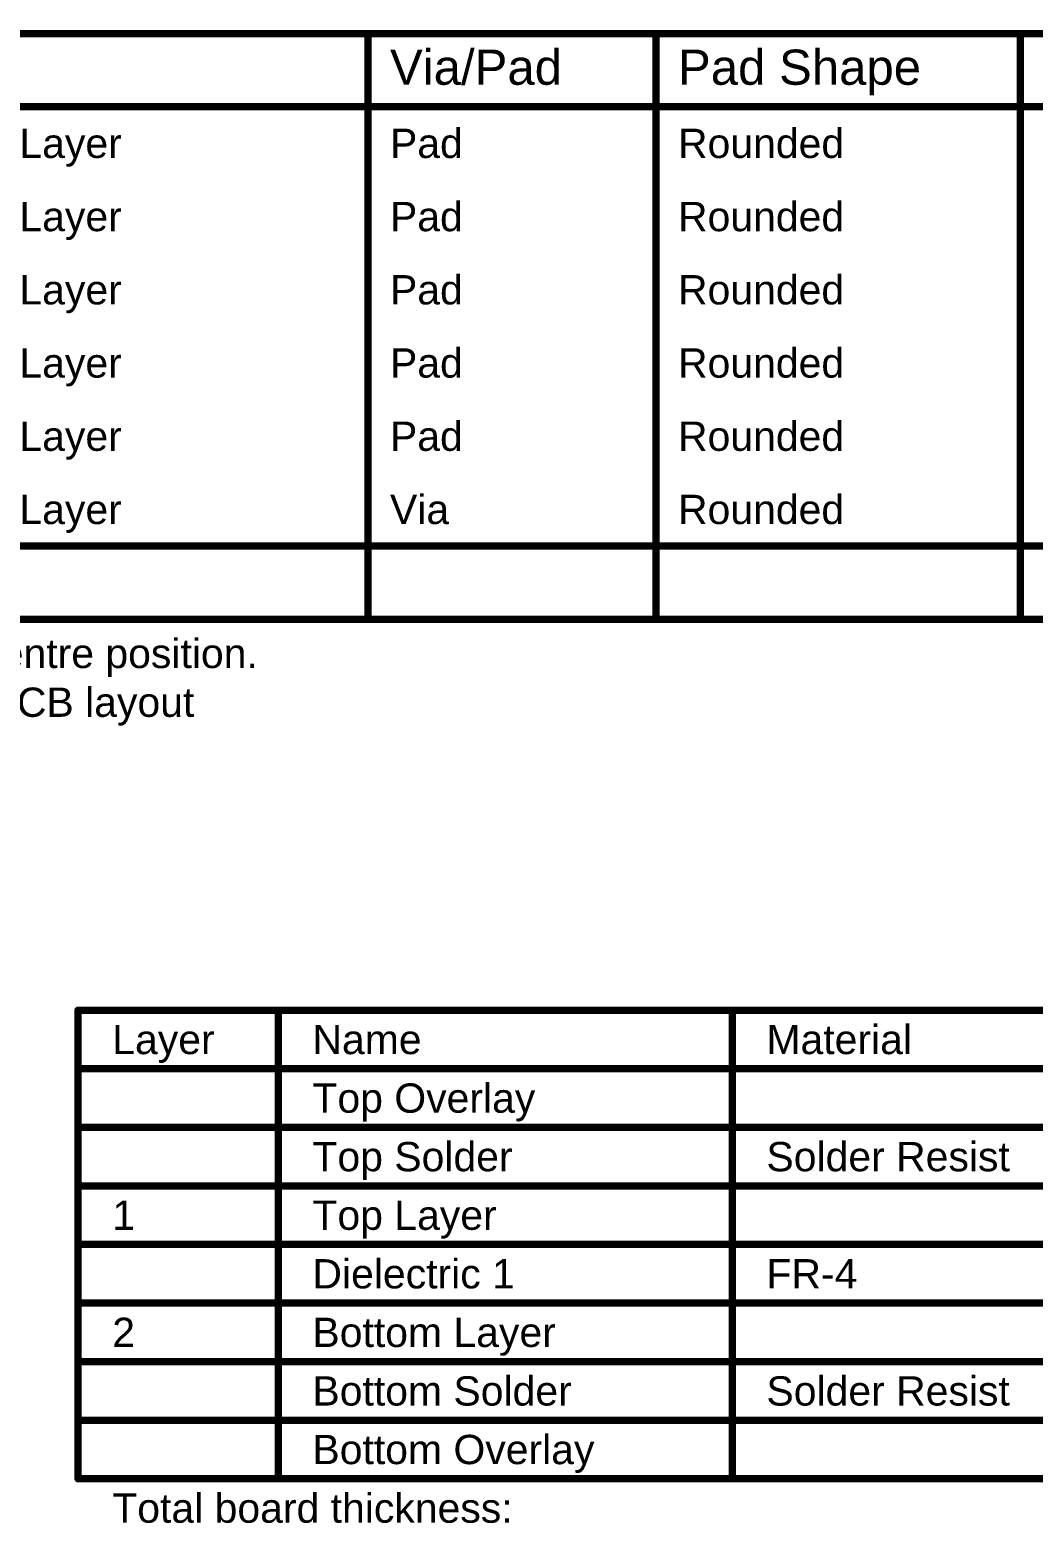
# Model space of a CAD drawing. Header units: inches. Extents: x -1 to 351, y 0 to 83.
# Drawn here: x 109.2 to 161.4, y 5.5 to 83.2 of the extents above; entities that cross this region are included whole.
import ezdxf

# ---------------------------------------------------------------- set-up
doc = ezdxf.new("R2010")
doc.units = ezdxf.units.IN
doc.layers.add('Drill Drawing', color=1, linetype='Continuous')
doc.layers.add('Fabrication', color=76, linetype='Continuous')
doc.styles.add('Arial', font='', dxfattribs={"height": 0.2})
doc.styles.get('Arial').set_extended_font_data('Arial')

msp = doc.modelspace()

# ---------------------------------------------------------------- linework, layer by layer
at = {"layer": 'Drill Drawing'}
for points in [[(-0.978, 83.057, 0.381, 0.381, 0), (351.271, 83.057, 0.381, 0.381, 0)], [(126.774, 52.577, 0.381, 0.381, 0), (126.774, 83.057, 0.381, 0.381, 0)], [(141.756, 52.577, 0.381, 0.381, 0), (141.756, 83.057, 0.381, 0.381, 0)], [(160.7, 52.577, 0.381, 0.381, 0), (160.7, 83.057, 0.381, 0.381, 0)], [(-0.978, 79.247, 0.381, 0.381, 0), (351.271, 79.247, 0.381, 0.381, 0)], [(-0.978, 56.387, 0.381, 0.381, 0), (351.271, 56.387, 0.381, 0.381, 0)], [(-0.978, 52.577, 0.381, 0.381, 0), (351.271, 52.577, 0.381, 0.381, 0)]]:
    msp.add_lwpolyline(points, format="xyseb", dxfattribs=at)
for points in [[(126.679, 83.057, 0.191, 0.191, 1), (126.869, 83.057, 0.191, 0.191, 1)], [(141.661, 83.057, 0.191, 0.191, 1), (141.852, 83.057, 0.191, 0.191, 1)], [(160.604, 83.057, 0.191, 0.191, 1), (160.795, 83.057, 0.191, 0.191, 1)], [(126.679, 52.577, 0.191, 0.191, 1), (126.869, 52.577, 0.191, 0.191, 1)], [(141.661, 52.577, 0.191, 0.191, 1), (141.852, 52.577, 0.191, 0.191, 1)], [(160.604, 52.577, 0.191, 0.191, 1), (160.795, 52.577, 0.191, 0.191, 1)]]:
    msp.add_lwpolyline(points, format="xyseb", close=True, dxfattribs=at)
at = {"layer": 'Fabrication'}
for points in [[(111.693, 7.849, 0.381, 0.381, 0), (111.693, 32.233, 0.381, 0.381, 0)], [(111.693, 32.233, 0.381, 0.381, 0), (226.978, 32.233, 0.381, 0.381, 0)], [(122.104, 7.849, 0.381, 0.381, 0), (122.104, 32.233, 0.381, 0.381, 0)], [(145.72, 7.849, 0.381, 0.381, 0), (145.72, 32.233, 0.381, 0.381, 0)], [(111.693, 29.185, 0.381, 0.381, 0), (226.978, 29.185, 0.381, 0.381, 0)], [(111.693, 26.137, 0.381, 0.381, 0), (122.104, 26.137, 0.381, 0.381, 0)], [(122.104, 26.137, 0.381, 0.381, 0), (145.72, 26.137, 0.381, 0.381, 0)], [(145.72, 26.137, 0.381, 0.381, 0), (167.558, 26.137, 0.381, 0.381, 0)], [(111.693, 23.089, 0.381, 0.381, 0), (122.104, 23.089, 0.381, 0.381, 0)], [(122.104, 23.089, 0.381, 0.381, 0), (145.72, 23.089, 0.381, 0.381, 0)], [(145.72, 23.089, 0.381, 0.381, 0), (167.558, 23.089, 0.381, 0.381, 0)], [(111.693, 20.041, 0.381, 0.381, 0), (122.104, 20.041, 0.381, 0.381, 0)], [(122.104, 20.041, 0.381, 0.381, 0), (145.72, 20.041, 0.381, 0.381, 0)], [(145.72, 20.041, 0.381, 0.381, 0), (167.558, 20.041, 0.381, 0.381, 0)], [(111.693, 16.993, 0.381, 0.381, 0), (122.104, 16.993, 0.381, 0.381, 0)], [(122.104, 16.993, 0.381, 0.381, 0), (145.72, 16.993, 0.381, 0.381, 0)], [(145.72, 16.993, 0.381, 0.381, 0), (167.558, 16.993, 0.381, 0.381, 0)], [(111.693, 13.945, 0.381, 0.381, 0), (122.104, 13.945, 0.381, 0.381, 0)], [(122.104, 13.945, 0.381, 0.381, 0), (145.72, 13.945, 0.381, 0.381, 0)], [(145.72, 13.945, 0.381, 0.381, 0), (167.558, 13.945, 0.381, 0.381, 0)], [(111.693, 10.897, 0.381, 0.381, 0), (122.104, 10.897, 0.381, 0.381, 0)], [(122.104, 10.897, 0.381, 0.381, 0), (145.72, 10.897, 0.381, 0.381, 0)], [(145.72, 10.897, 0.381, 0.381, 0), (167.558, 10.897, 0.381, 0.381, 0)], [(111.693, 7.849, 0.381, 0.381, 0), (122.104, 7.849, 0.381, 0.381, 0)], [(122.104, 7.849, 0.381, 0.381, 0), (145.72, 7.849, 0.381, 0.381, 0)], [(145.72, 7.849, 0.381, 0.381, 0), (167.558, 7.849, 0.381, 0.381, 0)]]:
    msp.add_lwpolyline(points, format="xyseb", dxfattribs=at)
for points in [[(111.597, 32.233, 0.191, 0.191, 1), (111.788, 32.233, 0.191, 0.191, 1)], [(111.597, 32.233, 0.191, 0.191, 1), (111.788, 32.233, 0.191, 0.191, 1)], [(122.009, 32.233, 0.191, 0.191, 1), (122.2, 32.233, 0.191, 0.191, 1)], [(145.625, 32.233, 0.191, 0.191, 1), (145.815, 32.233, 0.191, 0.191, 1)], [(111.597, 29.185, 0.191, 0.191, 1), (111.788, 29.185, 0.191, 0.191, 1)], [(111.597, 26.137, 0.191, 0.191, 1), (111.788, 26.137, 0.191, 0.191, 1)], [(122.009, 26.137, 0.191, 0.191, 1), (122.2, 26.137, 0.191, 0.191, 1)], [(122.009, 26.137, 0.191, 0.191, 1), (122.2, 26.137, 0.191, 0.191, 1)], [(145.625, 26.137, 0.191, 0.191, 1), (145.815, 26.137, 0.191, 0.191, 1)], [(145.625, 26.137, 0.191, 0.191, 1), (145.815, 26.137, 0.191, 0.191, 1)], [(111.597, 23.089, 0.191, 0.191, 1), (111.788, 23.089, 0.191, 0.191, 1)], [(122.009, 23.089, 0.191, 0.191, 1), (122.2, 23.089, 0.191, 0.191, 1)], [(122.009, 23.089, 0.191, 0.191, 1), (122.2, 23.089, 0.191, 0.191, 1)], [(145.625, 23.089, 0.191, 0.191, 1), (145.815, 23.089, 0.191, 0.191, 1)], [(145.625, 23.089, 0.191, 0.191, 1), (145.815, 23.089, 0.191, 0.191, 1)], [(111.597, 20.041, 0.191, 0.191, 1), (111.788, 20.041, 0.191, 0.191, 1)], [(122.009, 20.041, 0.191, 0.191, 1), (122.2, 20.041, 0.191, 0.191, 1)], [(122.009, 20.041, 0.191, 0.191, 1), (122.2, 20.041, 0.191, 0.191, 1)], [(145.625, 20.041, 0.191, 0.191, 1), (145.815, 20.041, 0.191, 0.191, 1)], [(145.625, 20.041, 0.191, 0.191, 1), (145.815, 20.041, 0.191, 0.191, 1)], [(111.597, 16.993, 0.191, 0.191, 1), (111.788, 16.993, 0.191, 0.191, 1)], [(122.009, 16.993, 0.191, 0.191, 1), (122.2, 16.993, 0.191, 0.191, 1)], [(122.009, 16.993, 0.191, 0.191, 1), (122.2, 16.993, 0.191, 0.191, 1)], [(145.625, 16.993, 0.191, 0.191, 1), (145.815, 16.993, 0.191, 0.191, 1)], [(145.625, 16.993, 0.191, 0.191, 1), (145.815, 16.993, 0.191, 0.191, 1)], [(111.597, 13.945, 0.191, 0.191, 1), (111.788, 13.945, 0.191, 0.191, 1)], [(122.009, 13.945, 0.191, 0.191, 1), (122.2, 13.945, 0.191, 0.191, 1)], [(122.009, 13.945, 0.191, 0.191, 1), (122.2, 13.945, 0.191, 0.191, 1)], [(145.625, 13.945, 0.191, 0.191, 1), (145.815, 13.945, 0.191, 0.191, 1)], [(145.625, 13.945, 0.191, 0.191, 1), (145.815, 13.945, 0.191, 0.191, 1)], [(111.597, 10.897, 0.191, 0.191, 1), (111.788, 10.897, 0.191, 0.191, 1)], [(122.009, 10.897, 0.191, 0.191, 1), (122.2, 10.897, 0.191, 0.191, 1)], [(122.009, 10.897, 0.191, 0.191, 1), (122.2, 10.897, 0.191, 0.191, 1)], [(145.625, 10.897, 0.191, 0.191, 1), (145.815, 10.897, 0.191, 0.191, 1)], [(145.625, 10.897, 0.191, 0.191, 1), (145.815, 10.897, 0.191, 0.191, 1)], [(111.597, 7.849, 0.191, 0.191, 1), (111.788, 7.849, 0.191, 0.191, 1)], [(111.597, 7.849, 0.191, 0.191, 1), (111.788, 7.849, 0.191, 0.191, 1)], [(122.009, 7.849, 0.191, 0.191, 1), (122.2, 7.849, 0.191, 0.191, 1)], [(122.009, 7.849, 0.191, 0.191, 1), (122.2, 7.849, 0.191, 0.191, 1)], [(122.009, 7.849, 0.191, 0.191, 1), (122.2, 7.849, 0.191, 0.191, 1)], [(145.625, 7.849, 0.191, 0.191, 1), (145.815, 7.849, 0.191, 0.191, 1)], [(145.625, 7.849, 0.191, 0.191, 1), (145.815, 7.849, 0.191, 0.191, 1)], [(145.625, 7.849, 0.191, 0.191, 1), (145.815, 7.849, 0.191, 0.191, 1)]]:
    msp.add_lwpolyline(points, format="xyseb", close=True, dxfattribs=at)

# ---------------------------------------------------------------- texts
at = {"layer": 'Drill Drawing', "style": 'Arial'}
for s, height, p in [('Via/Pad', 1.8288, (127.917, 80.39)), ('Pad Shape', 1.8288, (142.899, 80.39)), ('Top Layer - Bottom Layer', 1.524, (89.829, 76.58)), ('Pad', 1.524, (127.917, 76.58)), ('Rounded', 1.524, (142.899, 76.58)), ('Top Layer - Bottom Layer', 1.524, (89.829, 72.77)), ('Pad', 1.524, (127.917, 72.77)), ('Rounded', 1.524, (142.899, 72.77)), ('Top Layer - Bottom Layer', 1.524, (89.829, 68.96)), ('Pad', 1.524, (127.917, 68.96)), ('Rounded', 1.524, (142.899, 68.96)), ('Top Layer - Bottom Layer', 1.524, (89.829, 65.15)), ('Pad', 1.524, (127.917, 65.15)), ('Rounded', 1.524, (142.899, 65.15)), ('Pad', 1.524, (127.917, 61.34)), ('Rounded', 1.524, (142.899, 61.34)), ('Top Layer - Bottom Layer', 1.524, (89.829, 61.34)), ('Via', 1.524, (127.917, 57.53)), ('Rounded', 1.524, (142.899, 57.53)), ('Top Layer - Bottom Layer', 1.524, (89.829, 57.53)), ('= Calculated from tool start centre position to tool end centre position.', 1.524, (55.546, 50.037)), (' = Routed Path Length + Tool Size = Slot length as defined in the PCB layout', 1.524, (45.136, 47.498))]:
    msp.add_text(s, height=height, dxfattribs=at).set_placement(p)
at = {"layer": 'Fabrication', "style": 'Arial'}
for s, p in [('Layer', (113.471, 29.947)), ('Name', (123.882, 29.947)), ('Material', (147.498, 29.947)), ('Top Overlay', (123.882, 26.899)), ('Top Solder', (123.882, 23.851)), ('Solder Resist', (147.498, 23.851)), ('1', (113.471, 20.803)), ('Top Layer', (123.882, 20.803)), ('Dielectric 1', (123.882, 17.755)), ('FR-4', (147.498, 17.755)), ('2', (113.471, 14.707)), ('Bottom Layer', (123.882, 14.707)), ('Bottom Solder', (123.882, 11.659)), ('Solder Resist', (147.498, 11.659)), ('Bottom Overlay', (123.882, 8.611)), ('Total board thickness:', (113.471, 5.563))]:
    msp.add_text(s, height=1.524, dxfattribs=at).set_placement(p)

doc.saveas('drawing.dxf')
